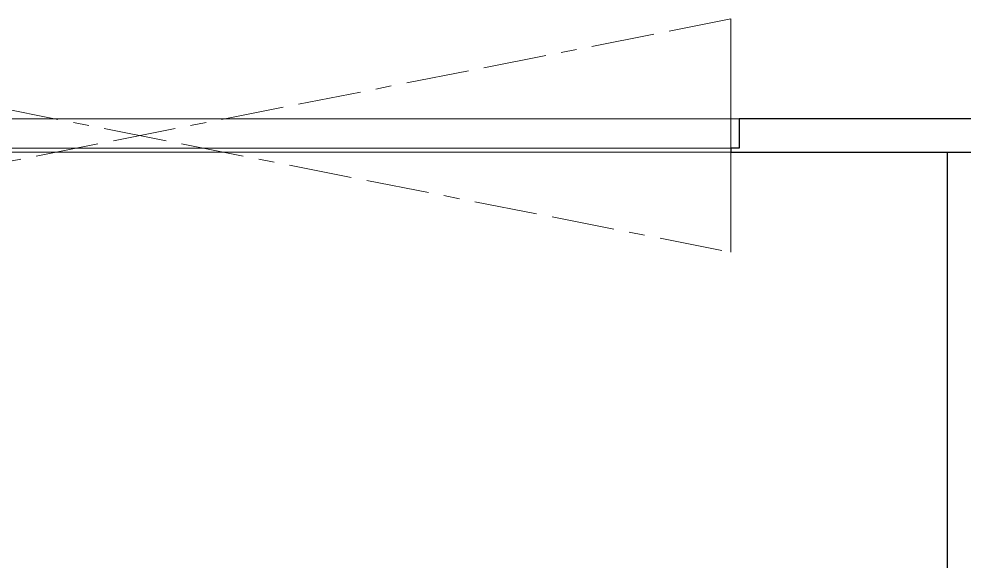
# Model space of a CAD drawing. Header units: inches. Extents: x 5516 to 5996, y -2506 to -2249.
# Drawn here: x 5663.9 to 5692.27, y -2463.45 to -2447.18 of the extents above; entities that cross this region are included whole.
import ezdxf

# ---------------------------------------------------------------- set-up
doc = ezdxf.new("R2010")
doc.units = ezdxf.units.IN
doc.header["$LTSCALE"] = 12
doc.header["$MEASUREMENT"] = 0
doc.linetypes.add('Border', pattern=[0.472441, 0.15748, -0.03937, 0.15748, -0.03937, 0.03937, -0.03937])
doc.layers.add('Make2D$Visible$Curves', color=18, linetype='Continuous', true_color=0x000000)
doc.layers.add('Make2D$Visible$DARK GRAY LINES', color=251, linetype='Continuous', lineweight=13, true_color=0x696969)
doc.layers.add('Make2D$Visible$phantom lines', color=251, linetype='Border', lineweight=13, true_color=0x696969)

msp = doc.modelspace()

# ---------------------------------------------------------------- linework, layer by layer
at = {"layer": 'Make2D$Visible$Curves'}
for p, q in [((5692.77462, -2450.18386), (5685.52467, -2450.18386)), ((5685.27467, -2451.18385), (5692.77462, -2451.18385))]:
    msp.add_line(p, q, dxfattribs=at)
for points in [[(5685.52467, -2450.18386), (5685.52467, -2451.05886), (5685.27467, -2451.05886), (5685.27467, -2451.18386)], [(5691.77462, -2482.84271), (5691.77462, -2451.18383), (5692.77462, -2451.18383), (5692.77462, -2482.87769)]]:
    msp.add_lwpolyline(points, dxfattribs=at)
msp.add_open_spline([(5685.27467, -2451.05886), (5685.27467, -2451.18386)], degree=1, dxfattribs=at)
at = {"layer": 'Make2D$Visible$DARK GRAY LINES'}
for p, q in [((5685.27467, -2454.18386), (5685.27467, -2447.18386)), ((5685.52467, -2450.18386), (5649.52467, -2450.18386)), ((5649.77467, -2451.18386), (5685.27467, -2451.18385)), ((5684.02467, -2451.05886), (5651.02467, -2451.05886))]:
    msp.add_line(p, q, dxfattribs=at)
msp.add_rational_spline([(5685.27467, -2451.05886), (5685.27464, -2451.05886), (5684.02467, -2451.05886)], [0.999992613116, 0.707110474675, 1], degree=2, dxfattribs=at)
at = {"layer": 'Make2D$Visible$phantom lines'}
for p, q in [((5685.27467, -2447.18386), (5649.77467, -2454.18386)), ((5649.77467, -2447.18386), (5685.27467, -2454.18386))]:
    msp.add_line(p, q, dxfattribs=at)

doc.saveas('drawing.dxf')
